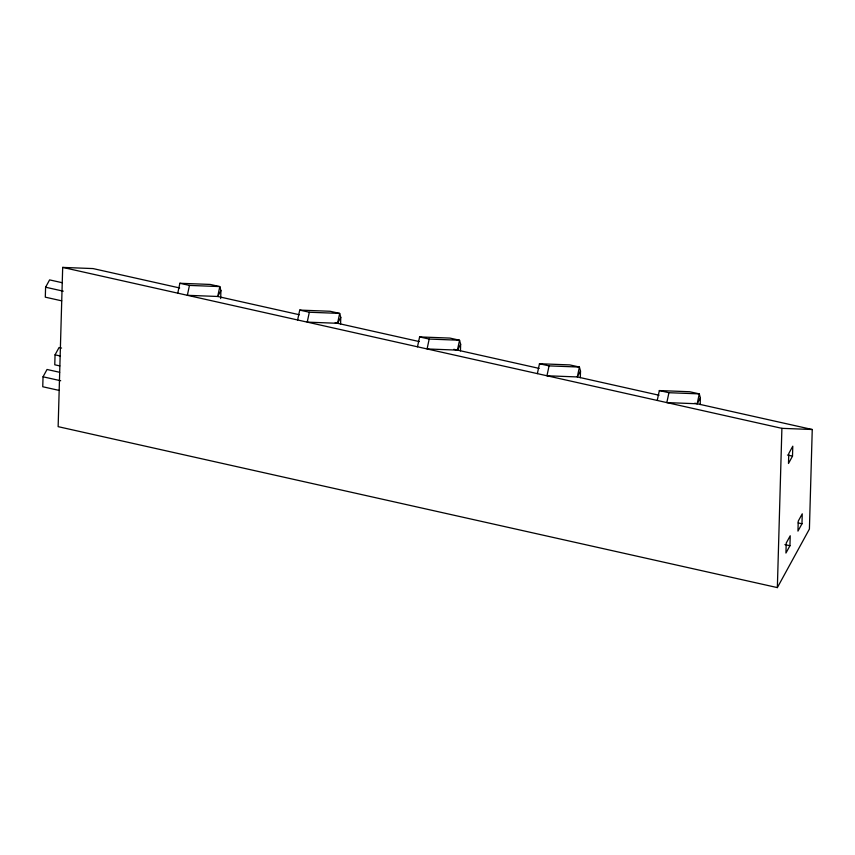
<?xml version="1.0" encoding="UTF-8"?>
<svg xmlns="http://www.w3.org/2000/svg" width="855" height="855" viewBox="0 0 855 855"><rect width="100%" height="100%" fill="white"/><g stroke="black" fill="none" stroke-linecap="round" stroke-linejoin="round"><path stroke-width="1.28" d="M59.658 372.299L47.036 369.478L43.039 376.799L42.75 386.749L59.155 390.414M62.212 282.716L49.601 279.895L45.593 287.216L45.304 297.166L61.71 300.842M61.581 348.081L59.059 347.515L55.051 354.836L54.773 364.786L59.818 365.919M179.668 287.964L93.035 268.577L62.682 267.401L58.14 426.656L777.355 587.599L809.407 529.042L812.25 429.509L694.784 403.229M220.675 298.577L220.911 290.615L219.81 286.585L210.212 284.437L179.871 283.272L177.765 293.158M340.589 324.077L340.771 317.44L339.67 313.411L330.083 311.263L299.731 310.098L297.626 319.984M460.45 350.903L460.642 344.266L459.541 340.237L449.954 338.088L419.602 336.923L417.497 346.799M580.321 377.718L580.513 371.081L579.412 367.062L569.825 364.914L539.473 363.738L537.368 373.624M700.192 404.543L700.384 397.906L699.283 393.877L689.696 391.74L659.344 390.564L657.239 400.45M777.355 587.599L781.898 428.344L62.682 267.401M789.945 545.736L790.223 535.775L786.215 543.096L785.937 553.046L789.945 545.736L784.901 544.603M792.5 456.153L792.788 446.203L788.78 453.524L788.492 463.474L792.5 456.153L787.455 455.02M801.969 523.773L802.247 513.823L798.239 521.144L797.961 531.094L801.969 523.773L798.175 522.929M220.911 290.615L217.704 296.471L219.81 286.585L189.457 285.42L187.352 295.306L217.704 296.471L299.442 314.758M337.565 323.297L339.67 313.411L309.328 312.246L307.223 322.121L337.565 323.297L340.771 317.44M457.436 350.123L459.541 340.237L429.189 339.061L427.083 348.947L457.436 350.123L460.642 344.266M580.513 371.081L577.307 376.937L579.412 367.062L549.06 365.887L546.954 375.773L577.307 376.937L659.045 395.234M697.178 403.763L699.283 393.877L668.931 392.712L666.825 402.598L697.178 403.763L700.384 397.906M781.898 428.344L812.25 429.509M179.871 283.272L189.457 285.42M299.731 310.098L309.328 312.246M419.602 336.923L429.189 339.061M539.473 363.738L549.06 365.887M659.344 390.564L668.931 392.712M335.171 322.763L419.303 341.583M453.845 349.31L539.174 368.409M45.593 287.216L63.259 291.17M55.051 354.836L60.107 355.969M43.039 376.799L60.694 380.742"/></g></svg>
